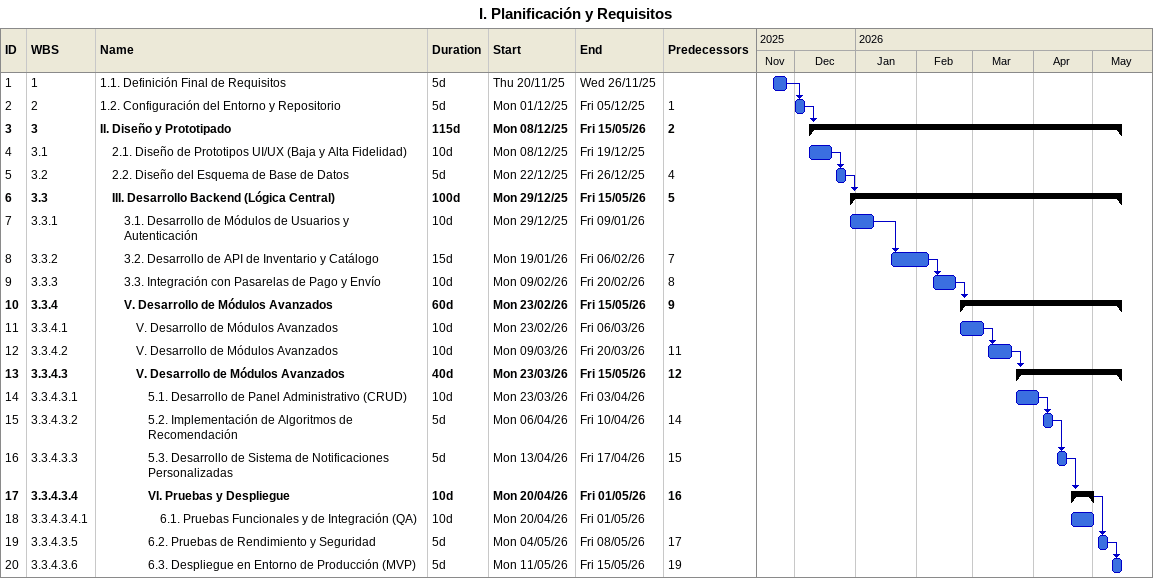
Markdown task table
I. Planificación y Requisitos

| ID | WBS | Task | Duration | Start | Finish | Predecessors |
|---|---|---|---|---|---|---|
| 1 | 1 | 1.1. Definición Final de Requisitos | 5d | 2025-11-20 | 2025-11-26 |  |
| 2 | 2 | 1.2. Configuración del Entorno y Repositorio | 5d | 2025-12-01 | 2025-12-05 | 1 |
| 3 | 3 | **II. Diseño y Prototipado** | 115d | 2025-12-08 | 2026-05-15 | 2 |
| 4 | 3.1 | 2.1. Diseño de Prototipos UI/UX (Baja y Alta Fidelidad) | 10d | 2025-12-08 | 2025-12-19 |  |
| 5 | 3.2 | 2.2. Diseño del Esquema de Base de Datos | 5d | 2025-12-22 | 2025-12-26 | 4 |
| 6 | 3.3 | **III. Desarrollo Backend (Lógica Central)** | 100d | 2025-12-29 | 2026-05-15 | 5 |
| 7 | 3.3.1 | 3.1. Desarrollo de Módulos de Usuarios y Autenticación | 10d | 2025-12-29 | 2026-01-09 |  |
| 8 | 3.3.2 | 3.2. Desarrollo de API de Inventario y Catálogo | 15d | 2026-01-19 | 2026-02-06 | 7 |
| 9 | 3.3.3 | 3.3. Integración con Pasarelas de Pago y Envío | 10d | 2026-02-09 | 2026-02-20 | 8 |
| 10 | 3.3.4 | **V. Desarrollo de Módulos Avanzados** | 60d | 2026-02-23 | 2026-05-15 | 9 |
| 11 | 3.3.4.1 | V. Desarrollo de Módulos Avanzados | 10d | 2026-02-23 | 2026-03-06 |  |
| 12 | 3.3.4.2 | V. Desarrollo de Módulos Avanzados | 10d | 2026-03-09 | 2026-03-20 | 11 |
| 13 | 3.3.4.3 | **V. Desarrollo de Módulos Avanzados** | 40d | 2026-03-23 | 2026-05-15 | 12 |
| 14 | 3.3.4.3.1 | 5.1. Desarrollo de Panel Administrativo (CRUD) | 10d | 2026-03-23 | 2026-04-03 |  |
| 15 | 3.3.4.3.2 | 5.2. Implementación de Algoritmos de Recomendación | 5d | 2026-04-06 | 2026-04-10 | 14 |
| 16 | 3.3.4.3.3 | 5.3. Desarrollo de Sistema de Notificaciones Personalizadas | 5d | 2026-04-13 | 2026-04-17 | 15 |
| 17 | 3.3.4.3.4 | **VI. Pruebas y Despliegue** | 10d | 2026-04-20 | 2026-05-01 | 16 |
| 18 | 3.3.4.3.4.1 | 6.1. Pruebas Funcionales y de Integración (QA) | 10d | 2026-04-20 | 2026-05-01 |  |
| 19 | 3.3.4.3.5 | 6.2. Pruebas de Rendimiento y Seguridad | 5d | 2026-05-04 | 2026-05-08 | 17 |
| 20 | 3.3.4.3.6 | 6.3. Despliegue en Entorno de Producción (MVP) | 5d | 2026-05-11 | 2026-05-15 | 19 |
